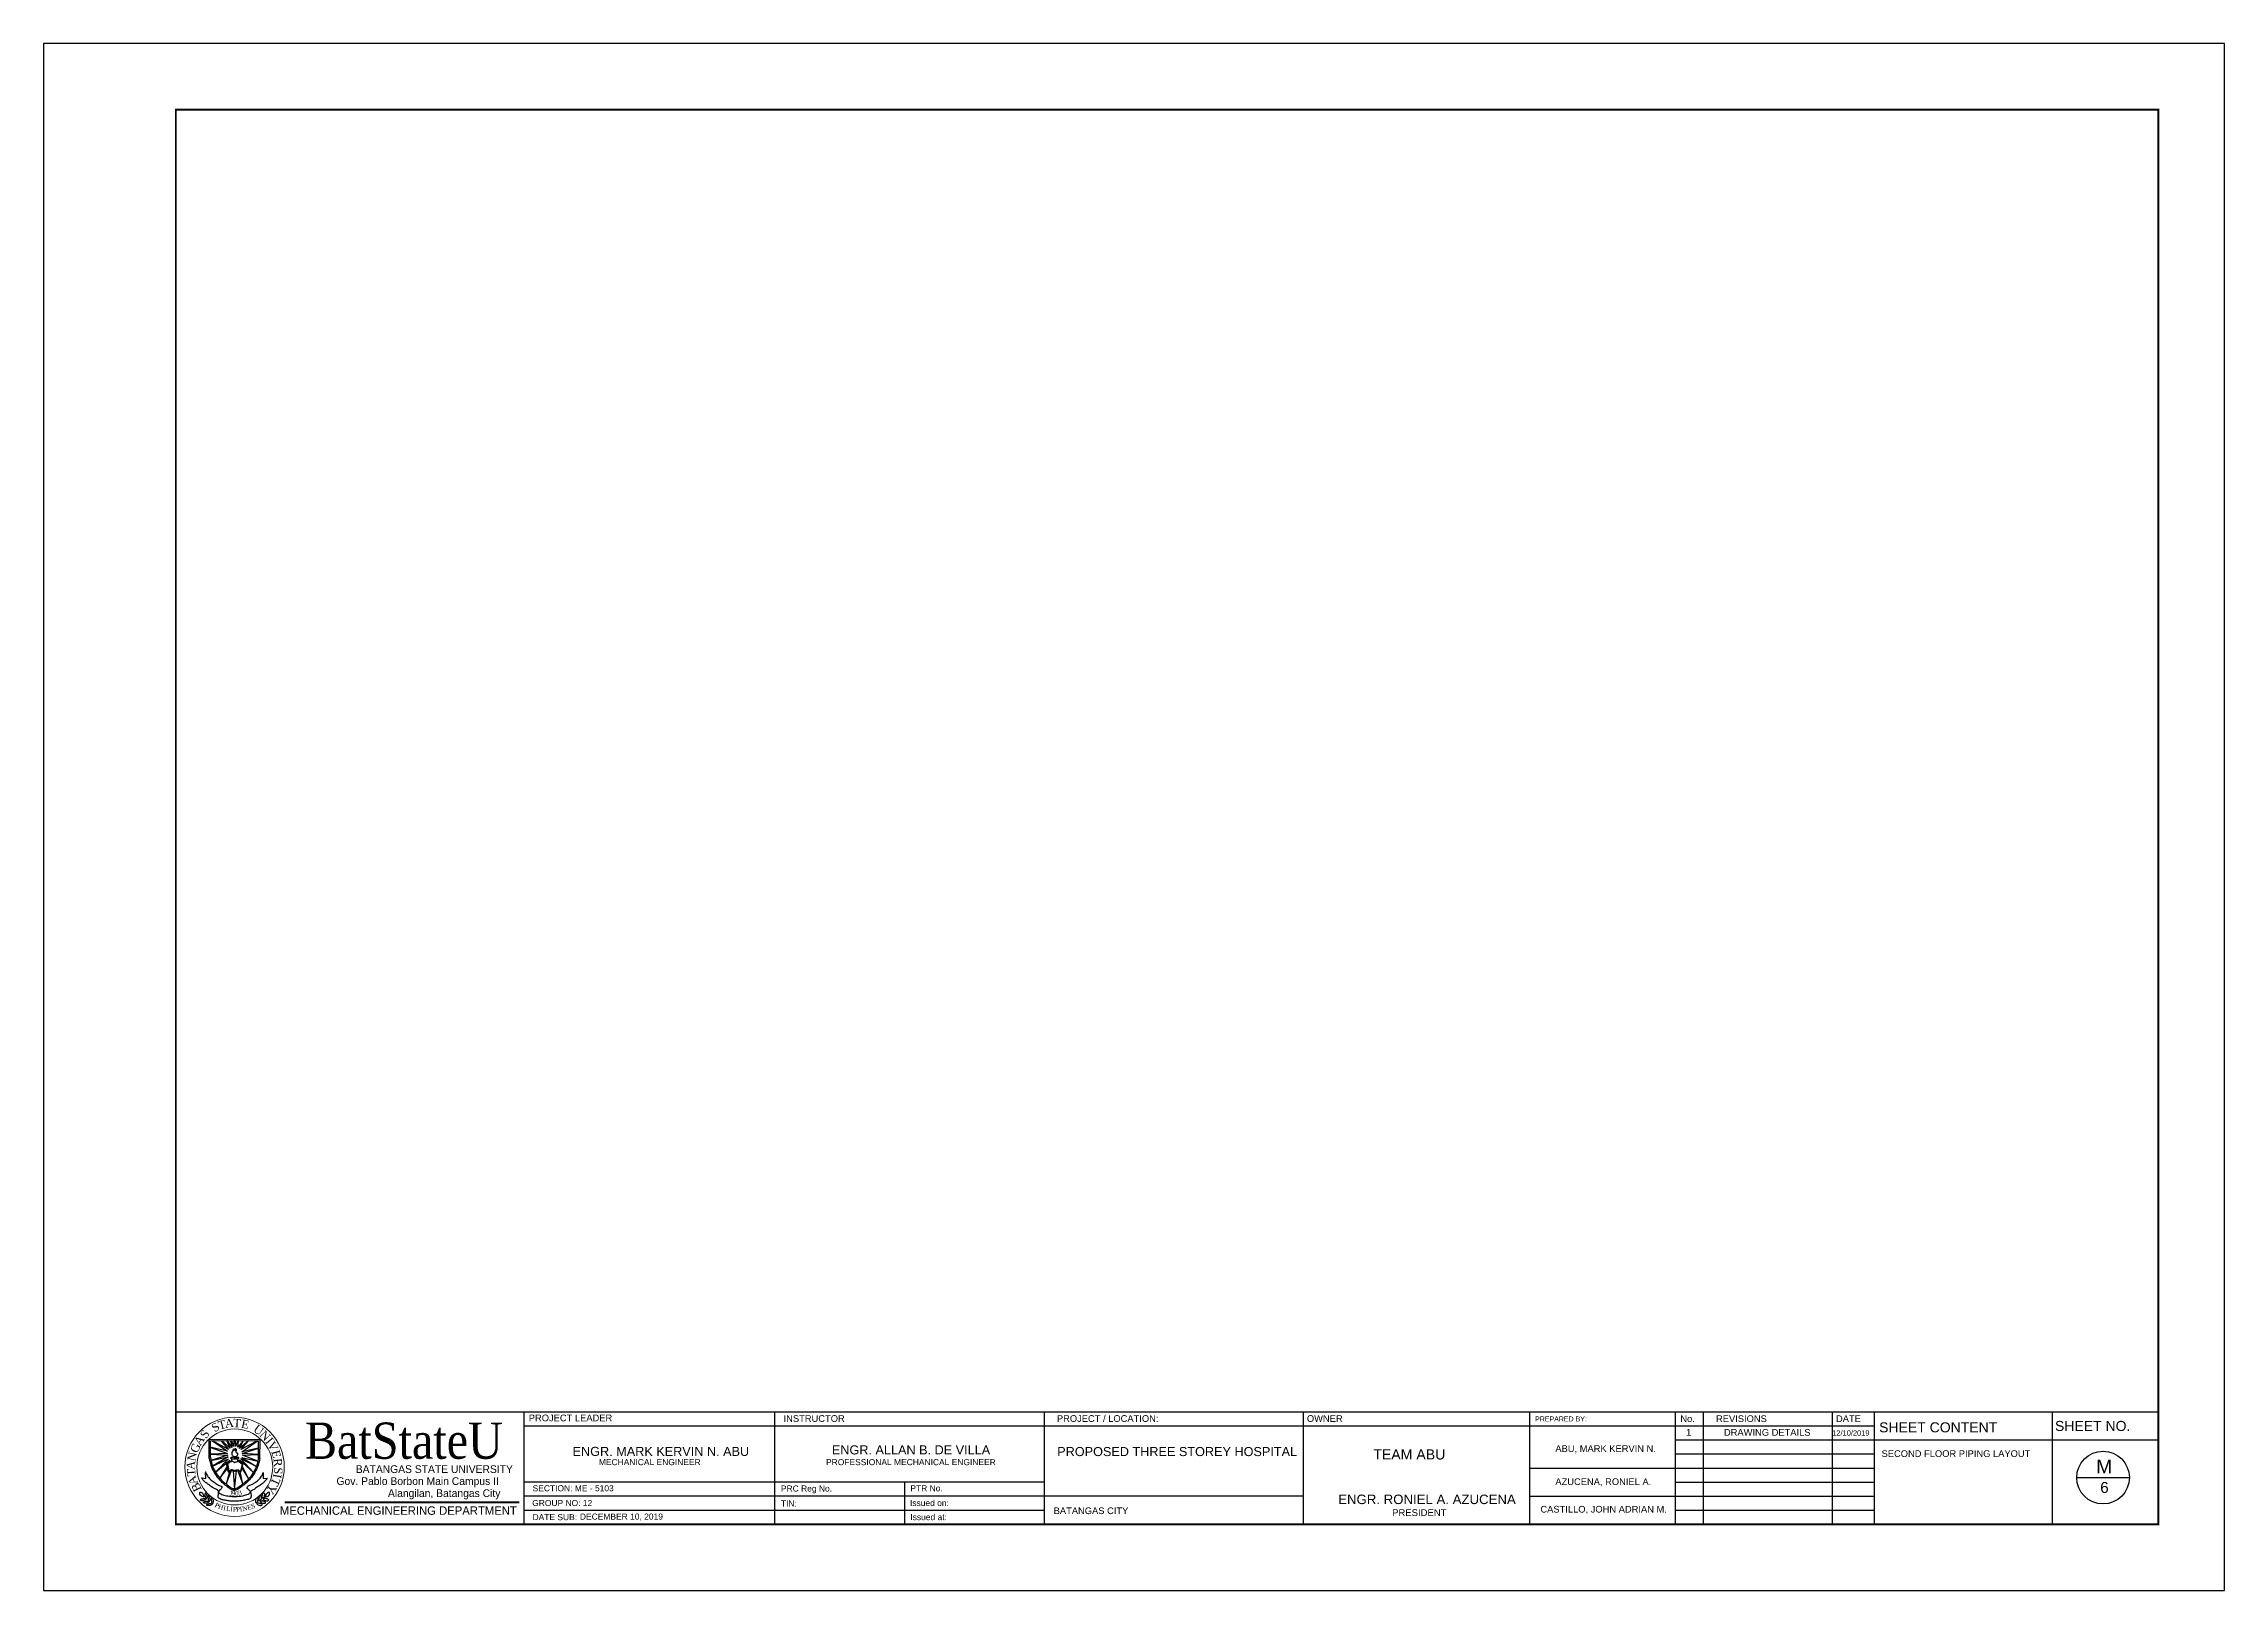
# Model space of a CAD drawing. Header units: millimetres. Extents: x 3 to 421, y 1 to 337.
# Drawn here: x 310.5 to 409.7, y 266.3 to 336.7 of the extents above; entities that cross this region are included whole.
import ezdxf
from ezdxf.enums import TextEntityAlignment as Align

# ---------------------------------------------------------------- set-up
doc = ezdxf.new("R2010")
doc.units = ezdxf.units.MM
doc.header["$MEASUREMENT"] = 0
for name, color, linetype in [('.1', 1, 'Continuous'), ('SHEET', 3, 'Continuous'), ('text', 7, 'Continuous')]:
    doc.layers.add(name, color=color, linetype=linetype)
for name, color, linetype, lineweight in [('stair', 134, 'Continuous', 0), ('texts', 2, 'Continuous', 18), ('WALL', 4, 'Continuous', 30)]:
    doc.layers.add(name, color=color, linetype=linetype, lineweight=lineweight)
doc.styles.add('arial', font='arial.ttf')
doc.styles.add('CGOTHIC', font='GOTHIC.TTF')
doc.styles.add('GARAMOND', font='GARA.TTF')
doc.styles.get("Standard").update_dxf_attribs({"font": 'arial.ttf'})

msp = doc.modelspace()

# ---------------------------------------------------------------- linework, layer by layer
at = {"layer": '.1', "color": 0}
for p, q in [((409.749, 336.676), (310.473, 336.676)), ((310.473, 336.676), (310.473, 266.281)), ((409.749, 266.281), (409.749, 336.676)), ((310.473, 266.281), (409.749, 266.281))]:
    msp.add_line(p, q, dxfattribs=at)
at = {"layer": '.1', "linetype": 'Continuous', "ltscale": 0.5}
msp.add_line((343.746, 274.409), (343.746, 269.289), dxfattribs=at)
for p, q in [((318.016, 272.286), (318.016, 273.153)), ((318.065, 272.321), (318.065, 273.09)), ((318.895, 272.693), (318.157, 273.09)), ((318.157, 273.09), (318.841, 272.617)), ((318.597, 273.09), (318.564, 273.056)), ((318.564, 273.056), (318.895, 272.693)), ((318.955, 272.747), (318.597, 273.09)), ((318.847, 273.09), (318.82, 273.09)), ((318.82, 273.09), (318.955, 272.747)), ((319.037, 272.785), (318.847, 273.09)), ((319.037, 273.09), (318.979, 273.072)), ((318.979, 273.072), (319.037, 272.785)), ((319.118, 272.829), (319.037, 273.09)), ((319.14, 273.09), (319.118, 272.829)), ((319.216, 273.09), (319.14, 273.09)), ((319.313, 273.09), (319.216, 272.834)), ((319.216, 272.834), (319.216, 273.09)), ((319.552, 273.09), (319.313, 272.796)), ((319.313, 272.796), (319.351, 273.09)), ((319.351, 273.09), (319.313, 273.09)), ((319.802, 273.09), (319.395, 272.742)), ((319.395, 272.742), (319.552, 273.09)), ((320.214, 273.09), (319.454, 272.688)), ((319.454, 272.688), (319.802, 273.09)), ((319.492, 272.585), (320.214, 273.09)), ((320.263, 272.314), (320.263, 273.09)), ((320.312, 272.286), (320.328, 273.149)), ((318.841, 272.617), (318.044, 272.791)), ((318.044, 272.791), (318.841, 272.514)), ((318.841, 272.514), (318.092, 272.482)), ((318.092, 272.482), (318.863, 272.427)), ((318.863, 272.427), (318.092, 272.193)), ((318.092, 272.193), (318.868, 272.362)), ((318.868, 272.362), (318.166, 271.931)), ((318.166, 271.931), (318.895, 272.265)), ((318.895, 272.265), (318.299, 271.656)), ((318.299, 271.656), (318.95, 272.2)), ((318.78, 272.058), (318.857, 271.702)), ((318.84, 272.05), (318.898, 271.72)), ((319.026, 272.272), (319.026, 272.171)), ((319.305, 272.26), (319.305, 272.159)), ((320.022, 271.643), (319.389, 272.216)), ((319.516, 272.021), (319.435, 271.714)), ((320.16, 271.925), (319.454, 272.265)), ((319.454, 272.265), (320.022, 271.643)), ((319.466, 271.696), (319.561, 272.06)), ((320.263, 272.753), (319.492, 272.585)), ((319.492, 272.33), (320.16, 271.925)), ((319.492, 272.33), (320.23, 272.161)), ((319.514, 272.503), (320.263, 272.753)), ((320.263, 272.471), (319.514, 272.503)), ((319.525, 272.427), (320.263, 272.471)), ((320.23, 272.161), (319.525, 272.427)), ((317.669, 271.408), (317.853, 271.37)), ((317.853, 271.37), (317.843, 271.645)), ((318.814, 271.896), (318.503, 271.38)), ((318.503, 271.38), (318.825, 271.815)), ((318.784, 271.117), (319.031, 271.733)), ((318.939, 271.679), (318.784, 271.117)), ((319.096, 271.717), (319.164, 270.879)), ((319.164, 270.879), (319.248, 271.722)), ((319.319, 271.717), (319.538, 271.111)), ((319.538, 271.111), (319.416, 271.684)), ((319.498, 271.847), (319.801, 271.353)), ((319.801, 271.353), (319.53, 271.918)), ((320.461, 271.648), (320.472, 271.377)), ((320.472, 271.377), (320.653, 271.383))]:
    msp.add_line(p, q)
for points in [[(318.016, 272.286), (318.087, 271.986), (318.233, 271.65), (318.434, 271.368), (318.836, 271.005), (319.107, 270.847), (319.161, 270.831)], [(318.065, 272.321), (318.136, 272.021), (318.282, 271.684), (318.483, 271.402), (318.885, 271.039), (319.156, 270.882), (319.21, 270.866)], [(318.78, 272.058), (318.779, 272.096), (318.836, 272.104), (318.898, 272.128), (318.973, 272.166), (319.026, 272.171), (319.026, 272.195)], [(320.263, 272.321), (320.193, 272.021), (320.046, 271.684), (319.845, 271.402), (319.444, 271.039), (319.173, 270.882), (319.118, 270.866)], [(320.312, 272.286), (320.242, 271.986), (320.095, 271.65), (319.895, 271.368), (319.493, 271.005), (319.222, 270.847), (319.167, 270.831)], [(319.56, 272.056), (319.548, 272.099), (319.487, 272.085), (319.452, 272.102), (319.426, 272.134), (319.388, 272.157), (319.356, 272.18), (319.305, 272.18)], [(318.857, 271.702), (318.907, 271.667), (318.959, 271.679), (318.994, 271.716), (319.031, 271.733), (319.084, 271.733), (319.124, 271.725), (319.165, 271.704), (319.231, 271.719), (319.272, 271.731), (319.319, 271.717), (319.416, 271.684), (319.466, 271.696)], [(318.898, 271.72), (318.953, 271.72), (318.962, 271.743), (318.999, 271.763), (319.063, 271.778), (319.124, 271.749), (319.162, 271.743), (319.211, 271.746), (319.249, 271.763), (319.304, 271.769), (319.339, 271.766), (319.371, 271.743), (319.388, 271.728), (319.435, 271.714)], [(317.751, 270.539), (317.642, 270.578), (317.592, 270.656), (317.585, 270.732), (317.595, 270.745), (317.662, 270.739), (317.728, 270.679), (317.754, 270.62), (317.762, 270.565), (317.762, 270.537), (317.756, 270.537), (317.741, 270.552), (317.74, 270.552)], [(317.857, 270.428), (317.795, 270.381), (317.707, 270.363), (317.653, 270.365), (317.609, 270.391), (317.608, 270.409), (317.65, 270.436), (317.692, 270.451), (317.744, 270.459), (317.763, 270.465), (317.802, 270.455), (317.853, 270.427), (317.855, 270.42)], [(317.995, 270.309), (317.933, 270.263), (317.845, 270.244), (317.791, 270.246), (317.747, 270.273), (317.746, 270.29), (317.788, 270.317), (317.83, 270.333), (317.882, 270.341), (317.902, 270.347), (317.94, 270.336), (317.992, 270.308), (317.994, 270.302)], [(317.884, 270.464), (317.912, 270.536), (317.905, 270.626), (317.887, 270.678), (317.85, 270.712), (317.832, 270.709), (317.819, 270.66), (317.815, 270.616), (317.822, 270.564), (317.822, 270.543), (317.843, 270.509), (317.884, 270.468), (317.891, 270.468)], [(318.146, 270.202), (318.085, 270.155), (317.997, 270.137), (317.942, 270.139), (317.899, 270.166), (317.897, 270.183), (317.939, 270.21), (317.981, 270.226), (318.033, 270.234), (318.053, 270.239), (318.092, 270.229), (318.143, 270.201), (318.145, 270.194)], [(318.022, 270.346), (318.05, 270.418), (318.043, 270.507), (318.026, 270.559), (317.988, 270.593), (317.971, 270.59), (317.957, 270.542), (317.953, 270.497), (317.96, 270.445), (317.96, 270.425), (317.981, 270.39), (318.022, 270.349), (318.029, 270.349)], [(318.173, 270.238), (318.201, 270.311), (318.194, 270.4), (318.177, 270.452), (318.139, 270.486), (318.122, 270.483), (318.108, 270.435), (318.105, 270.39), (318.111, 270.338), (318.111, 270.318), (318.132, 270.283), (318.173, 270.242), (318.18, 270.242)], [(320.151, 270.255), (320.127, 270.328), (320.137, 270.417), (320.157, 270.468), (320.196, 270.501), (320.213, 270.497), (320.225, 270.448), (320.226, 270.403), (320.217, 270.352), (320.216, 270.331), (320.194, 270.298), (320.151, 270.258), (320.144, 270.259)], [(320.177, 270.218), (320.237, 270.168), (320.323, 270.146), (320.378, 270.146), (320.423, 270.171), (320.425, 270.188), (320.384, 270.217), (320.342, 270.234), (320.291, 270.244), (320.272, 270.251), (320.233, 270.242), (320.18, 270.216), (320.178, 270.21)], [(320.307, 270.356), (320.282, 270.429), (320.293, 270.518), (320.312, 270.569), (320.352, 270.602), (320.369, 270.598), (320.38, 270.549), (320.382, 270.504), (320.373, 270.453), (320.372, 270.432), (320.35, 270.399), (320.307, 270.359), (320.3, 270.36)], [(320.332, 270.318), (320.392, 270.269), (320.479, 270.247), (320.533, 270.247), (320.578, 270.272), (320.58, 270.289), (320.539, 270.317), (320.498, 270.335), (320.447, 270.345), (320.427, 270.352), (320.388, 270.343), (320.336, 270.317), (320.334, 270.311)], [(320.45, 270.468), (320.425, 270.542), (320.436, 270.631), (320.455, 270.682), (320.495, 270.715), (320.512, 270.71), (320.523, 270.662), (320.525, 270.617), (320.516, 270.566), (320.515, 270.545), (320.493, 270.511), (320.45, 270.472), (320.443, 270.472)], [(320.475, 270.431), (320.535, 270.382), (320.622, 270.36), (320.676, 270.359), (320.721, 270.384), (320.723, 270.402), (320.682, 270.43), (320.641, 270.448), (320.59, 270.458), (320.57, 270.464), (320.531, 270.456), (320.479, 270.43), (320.477, 270.423)], [(320.586, 270.538), (320.696, 270.572), (320.75, 270.648), (320.76, 270.724), (320.75, 270.737), (320.683, 270.734), (320.614, 270.676), (320.586, 270.619), (320.576, 270.564), (320.574, 270.537), (320.581, 270.536), (320.596, 270.55), (320.598, 270.55)]]:
    msp.add_spline(points, degree=3)
for points, end_tangent in [([(318.84, 272.05), (318.915, 272.091), (318.968, 272.137), (319.02, 272.151), (319.072, 272.157), (319.124, 272.137), (319.144, 272.111), (319.165, 272.096), (319.194, 272.123), (319.26, 272.137), (319.324, 272.149), (319.394, 272.117), (319.44, 272.07), (319.498, 272.05), (319.516, 272.059), (319.516, 272.021)], (0, -1)), ([(319.012, 272.342), (319.1, 272.337), (319.191, 272.334), (319.253, 272.335), (319.307, 272.341), (319.337, 272.338), (319.338, 272.309), (319.338, 272.285), (319.327, 272.264), (319.302, 272.26), (319.251, 272.255), (319.164, 272.255), (319.059, 272.253), (319.033, 272.269), (319.003, 272.288), (319.011, 272.343), (319.011, 272.349)], (-1, 0))]:
    msp.add_spline(points, degree=3, dxfattribs=dict(end_tangent=end_tangent))
at = {"start_tangent": (-1, 0)}
msp.add_spline([(319.158, 272.362), (319.089, 272.399), (319.053, 272.455), (319.053, 272.518), (319.053, 272.566), (319.067, 272.591), (319.082, 272.639), (319.104, 272.634), (319.111, 272.682), (319.125, 272.718), (319.144, 272.692), (319.182, 272.658), (319.21, 272.658), (319.208, 272.697), (319.195, 272.732), (319.197, 272.744), (319.232, 272.714), (319.232, 272.686), (319.238, 272.659), (319.238, 272.631), (319.227, 272.586), (319.254, 272.545), (319.286, 272.547), (319.307, 272.494), (319.301, 272.451), (319.269, 272.392), (319.239, 272.366), (319.202, 272.359), (319.156, 272.359), (319.159, 272.359)], degree=3, dxfattribs=at)
for points, knots in [([(320.653, 271.383), (320.657, 271.383), (320.681, 271.379), (320.544, 271.25), (320.459, 271.139), (320.287, 271.043), (320.128, 270.936), (320.012, 270.842), (319.886, 270.801), (319.912, 270.671), (319.943, 270.567), (319.869, 270.44), (319.718, 270.411), (319.52, 270.36), (319.277, 270.341), (319.039, 270.335), (318.828, 270.368), (318.642, 270.388), (318.507, 270.436), (318.435, 270.491), (318.408, 270.54), (318.43, 270.629), (318.448, 270.717), (318.418, 270.868), (318.203, 270.912), (318.039, 271.051), (317.886, 271.169), (317.756, 271.258), (317.712, 271.346), (317.64, 271.413), (317.668, 271.41), (317.697, 271.402)], [1.525096, 1.525096, 1.525096, 1.525096, 1.532073, 1.584612, 1.633558, 1.698069, 1.768711, 1.823631, 1.856154, 1.874433, 1.942755, 1.959564, 2.013837, 2.081716, 2.168665, 2.253261, 2.318126, 2.380396, 2.439479, 2.4572, 2.470092, 2.492272, 2.543518, 2.560297, 2.639259, 2.721631, 2.780104, 2.832648, 2.871086, 2.885372, 2.911145, 2.911145, 2.911145, 2.911145]), ([(317.859, 271.674), (317.808, 271.674), (317.931, 271.511), (317.989, 271.398), (318.145, 271.259), (318.32, 271.157), (318.433, 271.042), (318.617, 271.012), (318.573, 270.92), (318.526, 270.87), (318.462, 270.831), (318.413, 270.733), (318.568, 270.645), (318.744, 270.595), (318.963, 270.557), (319.142, 270.559), (319.353, 270.555), (319.588, 270.584), (319.783, 270.663), (319.889, 270.726), (319.889, 270.794), (319.832, 270.836), (319.795, 270.887), (319.729, 270.921), (319.749, 270.989), (319.81, 271.062), (319.948, 271.084), (320.091, 271.186), (320.227, 271.279), (320.33, 271.383), (320.393, 271.477), (320.448, 271.546), (320.461, 271.636), (320.461, 271.648)], [0, 0, 0, 0, 0.050157, 0.09733, 0.169415, 0.238469, 0.297382, 0.34519, 0.361609, 0.384753, 0.415402, 0.43521, 0.480082, 0.549086, 0.637593, 0.692397, 0.728181, 0.847546, 0.920378, 0.94488, 0.959291, 0.979722, 1.010309, 1.023969, 1.046254, 1.066064, 1.119081, 1.173808, 1.241086, 1.282544, 1.318293, 1.350594, 1.379885, 1.379885, 1.379885, 1.379885]), ([(317.843, 271.668), (317.847, 271.673), (317.856, 271.677), (317.868, 271.677), (317.87, 271.677)], [3.04846765, 3.04846765, 3.04846765, 3.04846765, 3.05886904, 3.06079098, 3.06079098, 3.06079098, 3.06079098]), ([(319.137, 271.211), (319.149, 271.21), (319.171, 271.206), (319.186, 271.208), (319.197, 271.211)], [0, 0, 0, 0, 0.01145534, 0.02007474, 0.02007474, 0.02007474, 0.02007474]), ([(319.137, 271.191), (319.149, 271.189), (319.171, 271.186), (319.186, 271.187), (319.197, 271.19)], [0, 0, 0, 0, 0.01145534, 0.02007474, 0.02007474, 0.02007474, 0.02007474]), ([(319.143, 271.142), (319.153, 271.144), (319.17, 271.146), (319.183, 271.145), (319.191, 271.143)], [0.00178548, 0.00178548, 0.00178548, 0.00178548, 0.01145534, 0.01823656, 0.01823656, 0.01823656, 0.01823656]), ([(319.145, 271.122), (319.154, 271.123), (319.17, 271.125), (319.182, 271.125), (319.189, 271.123)], [0.00231179, 0.00231179, 0.00231179, 0.00231179, 0.01145534, 0.0176246, 0.0176246, 0.0176246, 0.0176246])]:
    msp.add_open_spline(points, degree=3, knots=knots)
at = {"layer": 'SHEET', "color": 1}
for p, q in [((316.49, 274.409), (406.741, 274.409)), ((332.337, 274.41), (332.337, 269.289)), ((332.337, 274.409), (332.337, 269.289)), ((343.746, 274.41), (343.746, 269.289)), ((343.746, 274.409), (343.746, 269.289)), ((356.036, 269.289), (356.036, 274.409)), ((367.813, 274.409), (367.813, 269.289)), ((378.115, 274.409), (378.115, 269.289)), ((384.745, 274.409), (384.745, 269.289)), ((386.025, 274.409), (386.025, 269.289)), ((391.889, 274.409), (391.889, 269.289)), ((393.81, 274.409), (393.81, 269.289)), ((401.904, 274.409), (401.904, 269.289)), ((332.337, 273.769), (388.907, 273.769)), ((384.745, 273.129), (395.505, 273.129)), ((387.149, 273.769), (393.81, 273.769)), ((392.143, 273.129), (406.741, 273.129)), ((384.745, 272.489), (393.81, 272.489)), ((332.337, 271.219), (356.036, 271.219)), ((349.67, 271.219), (349.67, 269.289)), ((378.115, 271.849), (388.907, 271.849)), ((384.745, 271.209), (393.81, 271.209)), ((387.149, 271.849), (393.81, 271.849)), ((403.025, 271.413), (405.425, 271.413)), ((332.337, 270.576), (367.813, 270.576)), ((378.115, 270.569), (388.907, 270.569)), ((387.149, 270.569), (393.81, 270.569)), ((332.337, 269.932), (342.67, 269.932)), ((332.337, 269.932), (356.036, 269.932)), ((343.746, 269.932), (354.08, 269.932)), ((384.745, 269.929), (393.81, 269.929))]:
    msp.add_line(p, q, dxfattribs=at)
msp.add_circle((404.225, 271.413), 1.2, dxfattribs=at)
at = {"layer": 'stair'}
for p, q in [((318.016, 273.153), (320.328, 273.149)), ((318.065, 273.09), (320.263, 273.09))]:
    msp.add_line(p, q, dxfattribs=at)
msp.add_circle((319.168, 271.903), 2.263, dxfattribs=at)
at = {"layer": 'stair', "lineweight": 20}
for centre, radius in [((319.168, 271.903), 2.263), ((319.176, 271.897), 1.728)]:
    msp.add_circle(centre, radius, dxfattribs=at)
at = {"layer": 'texts', "color": 85, "linetype": 'Continuous', "lineweight": 50}
msp.add_line((321.454, 270.297), (332.115, 270.297), dxfattribs=at)
at = {"layer": 'WALL', "color": 1, "linetype": 'Continuous', "const_width": 0.0853}
msp.add_lwpolyline([(316.49, 269.289), (406.741, 269.289), (406.741, 333.668), (316.49, 333.668)], close=True, dxfattribs=at)

# ---------------------------------------------------------------- texts
at = {"attachment_point": 1}
for s, insert, char_height, width, rotation in [('{\\fTimes New Roman|b0|i0|c0|p18;\\C1;T}', (318.379, 273.96), 0.37713, 29.67394, 14.44799), ('{\\fTimes New Roman|b0|i0|c0|p18;\\C1;A}', (318.702, 274.057), 0.37713, 29.67394, 5.71852), ('{\\fTimes New Roman|b0|i0|c0|p18;\\C1;T}', (319.118, 274.091), 0.37713, 0.3193, 356.81503), ('{\\fTimes New Roman|b0|i0|c0|p18;\\C1;E}', (319.515, 274.063), 0.37713, 29.67394, 348.69045), ('{\\fTimes New Roman|b0|i0|c0|p18;\\C1;A}', (317.289, 273.041), 0.37713, 29.67394, 56.11039), ('{\\fTimes New Roman|b0|i0|c0|p18;\\C1;S}', (317.564, 273.368), 0.37713, 29.67394, 56.11039), ('{\\fTimes New Roman|b0|i0|c0|p18;\\C1;S}', (318.063, 273.783), 0.37713, 29.67394, 33.23179), ('{\\fTimes New Roman|b0|i0|c0|p18;\\C1;U}', (320.207, 273.854), 0.37713, 29.67394, 323.50126), ('{\\fTimes New Roman|b0|i0|c0|p18;\\C1;N}', (320.543, 273.597), 0.37713, 29.67394, 314.13564), ('{\\fTimes New Roman|b0|i0|c0|p18;\\C1;I}', (320.844, 273.283), 0.37713, 29.67394, 308.6454), ('{\\fTimes New Roman|b0|i0|c0|p18;\\C1;V}', (320.975, 273.114), 0.37713, 29.67394, 298.20017), ('{\\fTimes New Roman|b0|i0|c0|p18;\\C1;A}', (316.97, 271.782), 0.37713, 29.67394, 85.53705), ('{\\fTimes New Roman|b0|i0|c0|p18;\\C1;N}', (317.001, 272.216), 0.37713, 29.67394, 77.56161), ('{\\fTimes New Roman|b0|i0|c0|p18;\\C1;G}', (317.125, 272.654), 0.37713, 29.67394, 65.93474), ('{\\fTimes New Roman|b0|i0|c0|p18;\\C1;E}', (321.2, 272.702), 0.37713, 29.67394, 285.47868), ('{\\fTimes New Roman|b0|i0|c0|p18;\\C1;R}', (321.308, 272.311), 0.37713, 29.67394, 276.19955), ('{\\fTimes New Roman|b0|i0|c0|p18;\\C1;T}', (317.021, 271.461), 0.37713, 29.67394, 94.26652), ('{\\fTimes New Roman|b0|i0|c0|p18;\\C1;A}', (317.155, 271.028), 0.37713, 29.67394, 110.36673), ('{\\fTimes New Roman|b0|i0|c0|p18;\\C1;B}', (317.337, 270.722), 0.37713, 29.67394, 115.18408), ('{\\fTimes New Roman|b0|i0|c0|p18;\\C1;Y}', (321.116, 270.947), 0.37713, 29.67394, 237.49398), ('{\\fTimes New Roman|b0|i0|c0|p18;\\C1;T}', (321.266, 271.299), 0.37713, 29.67394, 245.97799), ('{\\fTimes New Roman|b0|i0|c0|p18;\\C1;I}', (321.313, 271.543), 0.37713, 29.67394, 259.8108), ('{\\fTimes New Roman|b0|i0|c0|p18;\\C1;S}', (321.355, 271.869), 0.37713, 29.67394, 266.05857), ('{\\fTimes New Roman|b0|i0|c0|p18;\\C1;P}', (318.332, 270.283), 0.21119, 29.67394, 333.24497), ('{\\fTimes New Roman|b0|i0|c0|p18;\\C1;P}', (318.338, 270.283), 0.21119, 29.67394, 333.24497), ('{\\fTimes New Roman|b0|i0|c0|p18;\\C1;H}', (318.464, 270.209), 0.21119, 29.67394, 342.36893), ('{\\fTimes New Roman|b0|i0|c0|p18;\\C1;I}', (318.679, 270.139), 0.21119, 29.67394, 350.74463), ('{\\fTimes New Roman|b0|i0|c0|p18;\\C1;L}', (318.81, 270.119), 0.21119, 29.67394, 350.69674), ('{\\fTimes New Roman|b0|i0|c0|p18;\\C1;1}', (318.954, 270.827), 0.21119, 29.67394, 350.69674), ('{\\fTimes New Roman|b0|i0|c0|p18;\\C1;I}', (318.986, 270.086), 0.21119, 29.67394, 357.83253), ('{\\fTimes New Roman|b0|i0|c0|p18;\\C1;9}', (319.035, 270.805), 0.21119, 29.67394, 359.89652), ('{\\fTimes New Roman|b0|i0|c0|p18;\\C1;P}', (319.092, 270.077), 0.21119, 29.67394, 359.89652), ('{\\fTimes New Roman|b0|i0|c0|p18;\\C1;0}', (319.192, 270.801), 0.21119, 29.67394, 359.89652), ('{\\fTimes New Roman|b0|i0|c0|p18;\\C1;P}', (319.225, 270.07), 0.21119, 29.67394, 7.51618), ('{\\fTimes New Roman|b0|i0|c0|p18;\\C1;3}', (319.306, 270.804), 0.21119, 29.67394, 14.57269), ('{\\fTimes New Roman|b0|i0|c0|p18;\\C1;I}', (319.386, 270.077), 0.21119, 29.67394, 9.03911), ('{\\fTimes New Roman|b0|i0|c0|p18;\\C1;N}', (319.495, 270.087), 0.21119, 29.67394, 12.92447), ('{\\fTimes New Roman|b0|i0|c0|p18;\\C1;E}', (319.718, 270.143), 0.21119, 29.67394, 14.57269), ('{\\fTimes New Roman|b0|i0|c0|p18;\\C1;S}', (319.897, 270.195), 0.21119, 29.67394, 14.57269)]:
    msp.add_mtext(s, dxfattribs=dict(at, insert=insert, char_height=char_height, width=width, rotation=rotation))
at = {"layer": 'SHEET', "color": 1, "style": 'arial'}
for s, height, p in [('M', 0.624, (403.915, 271.6)), ('6', 0.499, (404.096, 270.713))]:
    msp.add_text(s, height=height, dxfattribs=at).set_placement(p)
at = {"layer": 'text', "style": 'arial'}
for s, height, p in [('PROJECT LEADER', 0.30409, (332.56, 273.977)), ('INSTRUCTOR', 0.304, (344.159, 273.95)), ('PROJECT / LOCATION:', 0.30402, (356.601, 273.95)), ('PROJECT / LOCATION:', 0.30402, (356.601, 273.95)), ('PROJECT / LOCATION:', 0.30402, (356.601, 273.95)), ('OWNER', 0.304, (367.982, 273.95)), ('PREPARED BY: ', 0.22802, (378.373, 273.968)), ('No.', 0.304, (384.982, 273.942)), ('REVISIONS', 0.304, (386.608, 273.942)), ('DATE', 0.304, (392.069, 273.942)), ('1', 0.304, (385.245, 273.323)), ('DRAWING DETAILS', 0.30402, (386.968, 273.318)), ('12/10/2019', 0.2432, (391.895, 273.323)), ('SHEET CONTENT', 0.45603, (394.032, 273.473)), ('SHEET NO.', 0.456, (402.038, 273.536)), ('ENGR. MARK KERVIN N. ABU', 0.41257, (334.554, 272.4)), ('MECHANICAL ENGINEER', 0.27505, (335.751, 271.979)), ('PROFESSIONAL MECHANICAL ENGINEER', 0.27505, (346.092, 271.979)), ('ENGR. ALLAN B. DE VILLA', 0.41257, (346.358, 272.468)), ('PROPOSED THREE STOREY HOSPITAL', 0.41257, (356.616, 272.392)), ('TEAM ABU', 0.4598, (371.002, 272.238)), ('ABU, MARK KERVIN N.', 0.30402, (379.293, 272.58)), ('SECOND FLOOR PIPING LAYOUT', 0.30402, (394.143, 272.352)), ('SECTION: ME - 5103', 0.27505, (332.734, 270.792)), ('PRC Reg No.', 0.27505, (344.038, 270.779)), ('PTR No.', 0.275, (349.932, 270.792)), ('AZUCENA, RONIEL A.', 0.30402, (379.293, 271.074)), ('GROUP NO: 12', 0.27505, (332.716, 270.119)), ('TIN:', 0.275, (344.038, 270.096)), ('Issued on:', 0.275, (349.913, 270.119)), ('BATANGAS CITY', 0.30402, (356.454, 269.751)), ('ENGR. RONIEL A. AZUCENA', 0.43038, (369.407, 270.208)), ('CASTILLO, JOHN ADRIAN M.', 0.30402, (378.613, 269.822)), ('DATE SUB:', 0.275, (332.731, 269.476)), ('DECEMBER 10, 2019', 0.27505, (334.888, 269.502)), ('Issued at:', 0.275, (349.929, 269.476)), ('PRESIDENT', 0.3099, (371.86, 269.664))]:
    msp.add_text(s, height=height, dxfattribs=at).set_placement(p)
at = {"layer": 'text', "width": 1}
for s, height, style, p in [('BatStateU', 1.6503, 'GARAMOND', (326.874, 272.27)), ('Gov. Pablo Borbon Main Campus II', 0.35128, 'CGOTHIC', (327.501, 271.078)), ('BATANGAS STATE UNIVERSITY', 0.35128, 'CGOTHIC', (328.26, 271.623)), ('Alangilan, Batangas City', 0.35128, 'CGOTHIC', (328.709, 270.529))]:
    msp.add_text(s, height=height, dxfattribs=dict(at, style=style)).set_placement(p, align=Align.CENTER)
at = {"layer": 'WALL', "color": 250, "linetype": 'Continuous', "lineweight": 0, "insert": (321.229, 270.104), "char_height": 0.38403, "width": 12.18966, "attachment_point": 1}
msp.add_mtext('{\\fCentury Gothic|b0|i0|c0|p34;\\C7;MECHANICAL ENGINEERING DEPARTMENT}', dxfattribs=at)

doc.saveas('drawing.dxf')
